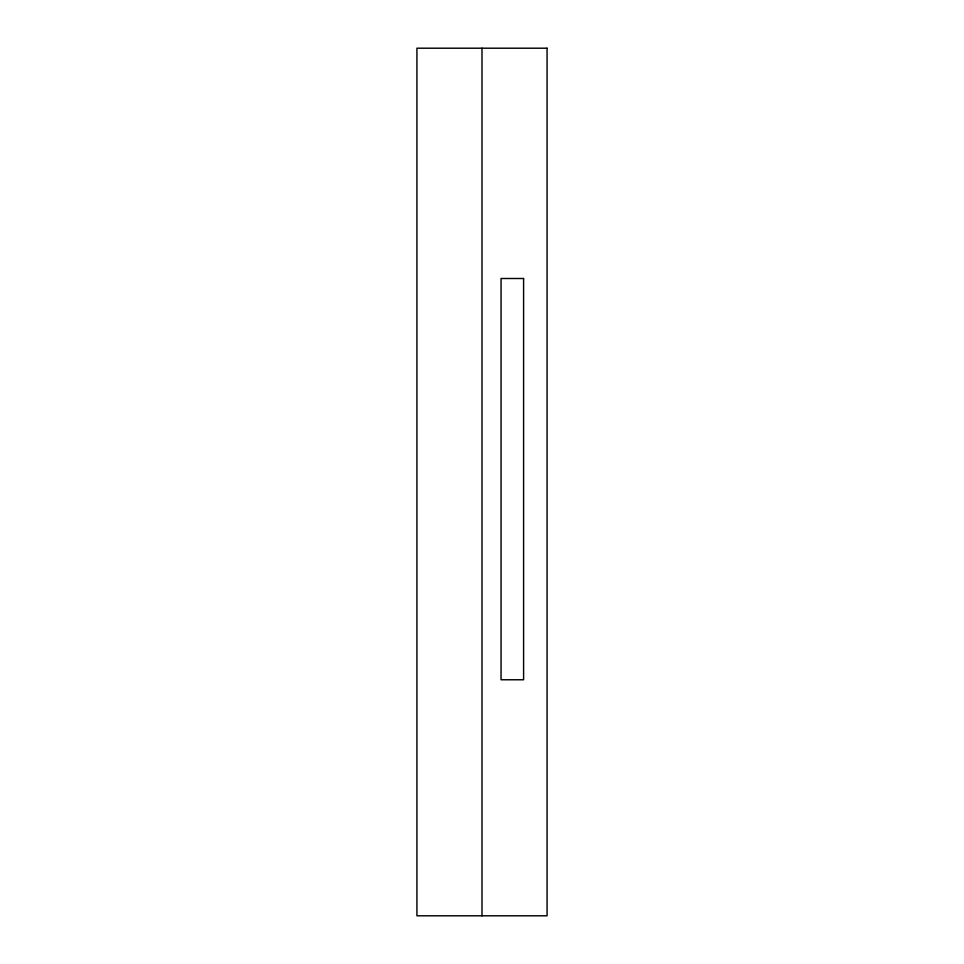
<?xml version="1.0" encoding="UTF-8"?>
<svg xmlns="http://www.w3.org/2000/svg" width="964" height="964" viewBox="0 0 964 964"><rect width="100%" height="100%" fill="white"/><g stroke="black" fill="none" stroke-linecap="round" stroke-linejoin="round"><path stroke-width="1.45" d="M482 48.2L482 915.8M547.07 48.2L416.93 48.2L416.93 915.8L547.07 915.8L547.07 48.2M523.597 278.5L501.051 278.5L501.051 679.765L523.597 679.765L523.597 278.5"/></g></svg>
